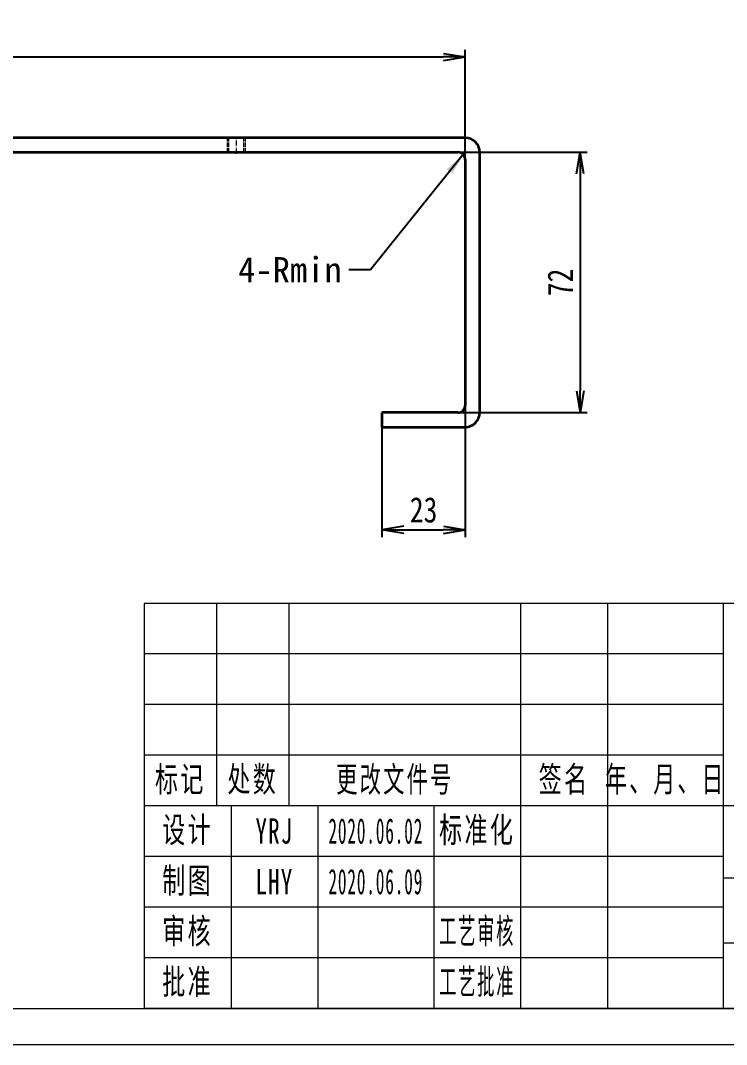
# Model space of a CAD drawing. Header units: millimetres. Extents: x -15766 to 80009, y -9701 to 15159.
# Drawn here: x -3005.5 to -2810.4, y 13253.7 to 13536.9 of the extents above; entities that cross this region are included whole.
import ezdxf

# ---------------------------------------------------------------- set-up
doc = ezdxf.new("R2010")
doc.units = ezdxf.units.MM
for name, pattern in [('CENTER-HOKUTO_1', [16, 13, -1, 1, -1]), ('DASHDOT', [18.5, 12, -3, 0.5, -3]), ('DASHED', [15, 12, -3]), ('HIDDEN-HOKUTO_1', [2, 1, -1])]:
    doc.linetypes.add(name, pattern=pattern)
doc.layers.get('DEFPOINTS').update_dxf_attribs({"lineweight": 18})
for name, color, linetype, lineweight in [('AM_7', 2, 'CENTER-HOKUTO_1', 18), ('AM_HID', 1, 'HIDDEN-HOKUTO_1', 18), ('AM_VIS', 7, 'Continuous', 18), ('CDRAFT0', 7, 'Continuous', 18), ('DIM', 253, 'Continuous', 20), ('title_frame', 7, 'Continuous', 18), ('尺寸线层', 3, 'Continuous', 18), ('粗实线层_1', 7, 'Continuous', 15), ('细实线层', 7, 'Continuous', 18)]:
    doc.layers.add(name, color=color, linetype=linetype, lineweight=lineweight)
doc.styles.add('DIM', font='', dxfattribs={"width": 0.8})
doc.styles.add('UserTxtStyle1', font='', dxfattribs={"width": 0.618357})
doc.styles.add('UserTxtStyle2', font='', dxfattribs={"width": 0.634692})
doc.styles.add('标准', font='', dxfattribs={"width": 0.667})
doc.styles.get('DIM').set_extended_font_data('NSimSun')
doc.styles.get('UserTxtStyle1').set_extended_font_data('宋体')
doc.styles.get('UserTxtStyle2').set_extended_font_data('宋体')
doc.styles.get('标准').set_extended_font_data('宋体')
doc.dimstyles.new('1-2', dxfattribs={"dimscale": 2, "dimtxt": 3.5, "dimasz": 3, "dimexe": 1, "dimexo": 0, "dimgap": 1, "dimtad": 1, "dimdsep": 46, "dimtxsty": 'DIM', "dimblk": 'OPEN', "dimcen": 0, "dimdle": 6, "dimclrd": 256, "dimclre": 256, "dimclrt": 3, "dimazin": 2, "dimtfac": 0.707107, "dimtmove": 0, "dimatfit": 3, "dimfxl": 0, "dimfrac": 2, "dimtolj": 1, "dimarcsym": 0})

# ---------------------------------------------------------------- blocks, each defined once
blk = doc.blocks.new('*X589')
at = {"layer": 'CDRAFT0'}
blk.add_line((0, 0), (420, 0), dxfattribs=at)
at = {"layer": '粗实线层_1'}
blk.add_line((25, 5), (415, 5), dxfattribs=at)
blk = doc.blocks.new('_OPEN')
at = {"color": 0, "linetype": 'ByBlock', "lineweight": -2}
for p, q in [((-1, 0.166667), (0, 0)), ((-1, -0.166667), (0, 0)), ((0, 0), (-1, 0))]:
    blk.add_line(p, q, dxfattribs=at)
blk = doc.blocks.new('*D661')
at = {"layer": 'DEFPOINTS', "color": 0, "transparency": 16777216}
for p in [(-2882.59, 13526.83), (-3174.59, 13498.48), (-2882.59, 13498.48)]:
    blk.add_point(p, dxfattribs=at)
at = {"layer": 'DIM', "linetype": 'Continuous', "lineweight": -2, "transparency": 16777216}
for p, q in [((-3174.59, 13498.48), (-3174.59, 13528.83)), ((-2882.59, 13498.48), (-2882.59, 13528.83)), ((-3168.59, 13526.83), (-2888.59, 13526.83))]:
    blk.add_line(p, q, dxfattribs=at)
at = {"layer": 'DIM', "lineweight": -2, "transparency": 16777216, "xscale": 6, "yscale": 6, "zscale": 6, "rotation": 180}
blk.add_blockref('_OPEN', (-3174.59, 13526.83), dxfattribs=at)
at = {"layer": 'DIM', "lineweight": -2, "transparency": 16777216, "xscale": 6, "yscale": 6, "zscale": 6}
blk.add_blockref('_OPEN', (-2882.59, 13526.83), dxfattribs=at)
at = {"layer": 'DIM', "color": 3, "transparency": 16777216, "insert": (-3028.59, 13532.33), "char_height": 7, "attachment_point": 5, "style": 'DIM'}
blk.add_mtext('\\A1;292', dxfattribs=at)
blk = doc.blocks.new('*D662')
at = {"layer": 'DEFPOINTS', "color": 0, "transparency": 16777216}
for p in [(-2884.59, 13500.48), (-2884.59, 13428.48), (-2850.86, 13428.48)]:
    blk.add_point(p, dxfattribs=at)
at = {"layer": 'DIM', "linetype": 'Continuous', "lineweight": -2, "transparency": 16777216}
for p, q in [((-2884.59, 13500.48), (-2848.86, 13500.48)), ((-2850.86, 13494.48), (-2850.86, 13434.48)), ((-2884.59, 13428.48), (-2848.86, 13428.48))]:
    blk.add_line(p, q, dxfattribs=at)
at = {"layer": 'DIM', "lineweight": -2, "transparency": 16777216, "xscale": 6, "yscale": 6, "zscale": 6}
for p, rotation in [((-2850.86, 13500.48), 90), ((-2850.86, 13428.48), 270)]:
    blk.add_blockref('_OPEN', p, dxfattribs=dict(at, rotation=rotation))
at = {"layer": 'DIM', "color": 3, "transparency": 16777216, "insert": (-2856.36, 13464.48), "char_height": 7, "attachment_point": 5, "rotation": 90, "style": 'DIM'}
blk.add_mtext('\\A1;72', dxfattribs=at)
blk = doc.blocks.new('*D663')
at = {"layer": 'DEFPOINTS', "color": 0, "transparency": 16777216}
for p in [(-2882.59, 13430.48), (-2905.59, 13424.48), (-2882.59, 13396.05)]:
    blk.add_point(p, dxfattribs=at)
at = {"layer": 'DIM', "linetype": 'Continuous', "lineweight": -2, "transparency": 16777216}
for p, q in [((-2882.59, 13430.48), (-2882.59, 13394.05)), ((-2905.59, 13424.48), (-2905.59, 13394.05)), ((-2899.59, 13396.05), (-2888.59, 13396.05))]:
    blk.add_line(p, q, dxfattribs=at)
at = {"layer": 'DIM', "lineweight": -2, "transparency": 16777216, "xscale": 6, "yscale": 6, "zscale": 6, "rotation": 180}
blk.add_blockref('_OPEN', (-2905.59, 13396.05), dxfattribs=at)
at = {"layer": 'DIM', "lineweight": -2, "transparency": 16777216, "xscale": 6, "yscale": 6, "zscale": 6}
blk.add_blockref('_OPEN', (-2882.59, 13396.05), dxfattribs=at)
at = {"layer": 'DIM', "color": 3, "transparency": 16777216, "insert": (-2894.09, 13401.55), "char_height": 7, "attachment_point": 5, "style": 'DIM'}
blk.add_mtext('\\A1;23', dxfattribs=at)

msp = doc.modelspace()

# ---------------------------------------------------------------- linework, layer by layer
at = {"layer": 'AM_7', "linetype": 'DASHDOT', "lineweight": 13, "ltscale": 0.120001}
msp.add_line((-2945.79253, 13500.07875), (-2945.79253, 13504.8788), dxfattribs=at)
at = {"layer": 'AM_HID', "linetype": 'DASHED', "lineweight": 13, "ltscale": 0.1}
for p, q in [((-2948.29253, 13500.47877), (-2948.29253, 13504.47877)), ((-2947.86089, 13500.47877), (-2947.86089, 13504.47877)), ((-2943.72612, 13500.47877), (-2943.72612, 13504.47877)), ((-2943.29253, 13500.47877), (-2943.29253, 13504.47877))]:
    msp.add_line(p, q, dxfattribs=at)
at = {"layer": 'AM_VIS', "lineweight": 35}
for p, q in [((-2882.59331, 13504.47877), (-3174.59331, 13504.47877)), ((-3172.59331, 13500.47877), (-2884.59331, 13500.47877)), ((-2878.59331, 13428.47829), (-2878.59331, 13500.47877)), ((-2882.59331, 13498.47877), (-2882.59331, 13430.47829)), ((-2884.59331, 13428.47829), (-2905.59331, 13428.47829)), ((-2905.59331, 13424.47829), (-2882.59331, 13424.47829))]:
    msp.add_line(p, q, dxfattribs=at)
at = {"layer": 'AM_VIS', "lineweight": 35, "ltscale": 0.1}
msp.add_line((-2905.59331, 13428.47829), (-2905.59331, 13424.47829), dxfattribs=at)
at = {"layer": 'AM_VIS', "lineweight": 35}
for centre, radius, start, end in [((-2882.59331, 13500.47877), 4, 0.000083, 90.000003), ((-2884.59331, 13498.47877), 2, 0, 90.000003), ((-2884.59331, 13430.47829), 2, 269.999997, 0), ((-2882.59331, 13428.47829), 4, 269.999916, 0.000083)]:
    msp.add_arc(centre, radius, start, end, dxfattribs=at)
at = {"layer": '粗实线层_1'}
for p, q in [((-2611.29634, 13375.73384), (-2971.29634, 13375.73384)), ((-2971.29634, 13375.73384), (-2971.29634, 13263.73384)), ((-2811.29634, 13375.73384), (-2811.29634, 13263.73384)), ((-2711.29634, 13319.73384), (-2971.29634, 13319.73384)), ((-2891.29634, 13319.73384), (-2891.29634, 13263.73384)), ((-2811.29634, 13305.73384), (-2971.29634, 13305.73384)), ((-2811.29634, 13291.73384), (-2971.29634, 13291.73384)), ((-2711.29634, 13281.73384), (-2811.29634, 13281.73384)), ((-2811.29634, 13277.73384), (-2971.29634, 13277.73384)), ((-2611.29634, 13263.73384), (-2971.29634, 13263.73384))]:
    msp.add_line(p, q, dxfattribs=at)
at = {"layer": '细实线层'}
for p, q in [((-2951.29634, 13375.73384), (-2951.29634, 13319.73384)), ((-2931.29634, 13375.73384), (-2931.29634, 13319.73384)), ((-2867.29634, 13375.73384), (-2867.29634, 13263.73384)), ((-2843.29634, 13375.73384), (-2843.29634, 13263.73384)), ((-2811.29634, 13361.73384), (-2971.29634, 13361.73384)), ((-2811.29634, 13347.73384), (-2971.29634, 13347.73384)), ((-2811.29634, 13333.73384), (-2971.29634, 13333.73384)), ((-2947.29634, 13319.73384), (-2947.29634, 13263.73384)), ((-2923.29634, 13319.73384), (-2923.29634, 13263.73384)), ((-2711.29634, 13299.73384), (-2811.29634, 13299.73384))]:
    msp.add_line(p, q, dxfattribs=at)

# ---------------------------------------------------------------- block references
at = {"layer": 'title_frame', "xscale": 2, "yscale": 2, "zscale": 2}
msp.add_blockref('*X589', (-3441.29634, 13253.73384), dxfattribs=at)

# ---------------------------------------------------------------- texts
at = {"layer": 'DIM', "color": 3, "insert": (-2916.74507, 13464.49335), "char_height": 7, "attachment_point": 9}
msp.add_mtext('\\A1;4-Rmin', dxfattribs=at)
at = {"layer": '尺寸线层', "char_height": 7, "attachment_point": 5, "line_spacing_factor": 1.15057}
for s, insert, width, style in [('\\T1.1;标记', (-2961.29634, 13326.73384), 36, '标准'), ('\\T1.1;处数', (-2941.29634, 13326.73384), 36, '标准'), ('\\T1.1;更改文件号', (-2902.0295, 13326.68586), 60, 'UserTxtStyle1'), ('\\T1.1;签名', (-2855.29634, 13326.73384), 44, '标准'), ('\\T1.1;年、月、日', (-2827.29634, 13326.73384), 60, 'UserTxtStyle2'), ('\\T1.1;设计', (-2959.29634, 13312.73384), 44, '标准'), ('{\\T1.1;YRJ}', (-2935.29634, 13312.73384), 44, '标准'), ('{\\W0.5;\\T1.1;2020.06.02}', (-2907.29634, 13312.73384), 32, '标准'), ('\\T1.1;标准化', (-2879.29634, 13312.73384), 44, '标准'), ('\\T1.1;制图', (-2959.29634, 13298.73384), 44, '标准'), ('{\\T1.1;LHY}', (-2935.29634, 13298.73384), 44, '标准'), ('{\\W0.5;\\T1.1;2020.06.09}', (-2907.29634, 13298.73384), 32, '标准'), ('\\T1.1;审核', (-2959.29634, 13284.73384), 44, '标准'), ('{\\W0.5;\\T1.1;工艺审核}', (-2879.29634, 13284.73384), 44, '标准'), ('{\\T1.1;批准}', (-2959.29634, 13270.73384), 44, '标准'), ('{\\W0.5;\\T1.1;工艺批准}', (-2879.29634, 13270.73384), 44, '标准')]:
    msp.add_mtext(s, dxfattribs=dict(at, insert=insert, width=width, style=style))

# ---------------------------------------------------------------- dimensions: what is measured, and where the dimension line sits
at = {"layer": 'DIM', "color": 3, "true_color": 0x00ff00}
for base, p1, p2, picture, middle in [((-2882.59331, 13526.8335), (-3174.59331, 13498.47926), (-2882.59331, 13498.47926), '*D661', (-3028.59331, 13532.3335)), ((-2882.59331, 13396.04805), (-2905.59331, 13424.47926), (-2882.59331, 13430.47926), '*D663', (-2894.09331, 13401.54805))]:
    dim = msp.add_linear_dim(base=base, p1=p1, p2=p2, dimstyle='1-2', dxfattribs=at)
    dim.commit()
    dim.dimension.update_dxf_attribs({"geometry": picture, "text_midpoint": middle})
dim = msp.add_linear_dim(base=(-2850.85823, 13428.47926), p1=(-2884.59331, 13500.47926), p2=(-2884.59331, 13428.47926), angle=90, dimstyle='1-2', dxfattribs=at)
dim.commit()
dim.dimension.update_dxf_attribs({"geometry": '*D662', "text_midpoint": (-2856.35823, 13464.47926)})

# ---------------------------------------------------------------- leaders
at = {"layer": 'DIM', "color": 3, "true_color": 0x00ff00, "annotation_type": 0, "has_hookline": 1, "hookline_direction": 1, "text_width": 35}
msp.add_leader([(-2883.1791, 13499.89348), (-2908.74507, 13467.99335), (-2914.74507, 13467.99335)], dimstyle='1-2', override={"dimgap": 1, "dimtad": 0}, dxfattribs=at)

doc.saveas('drawing.dxf')
